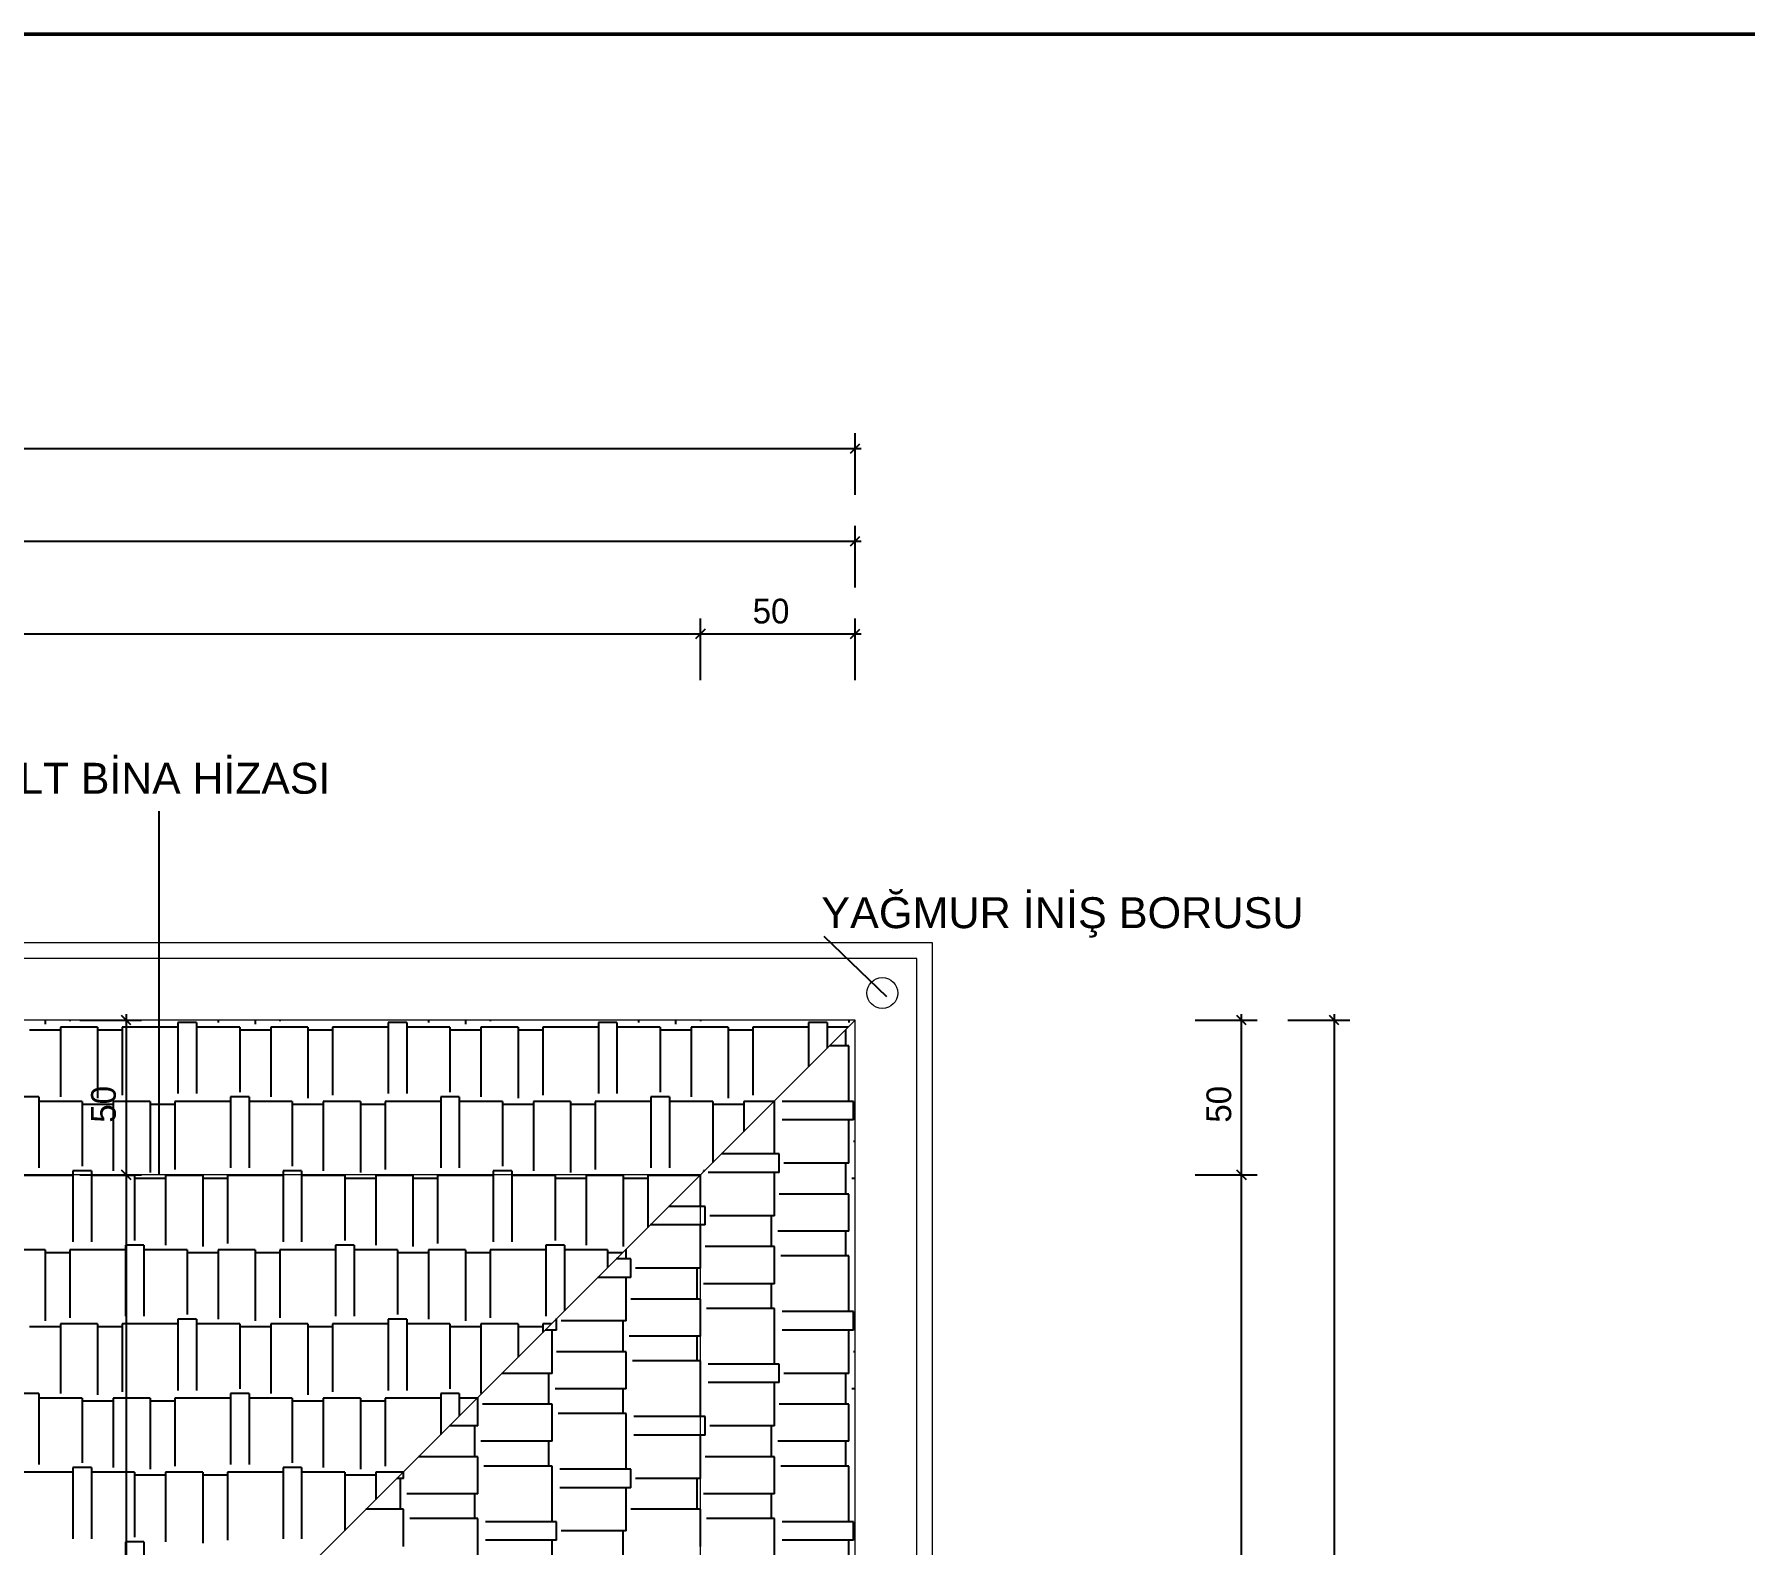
# Model space of a CAD drawing. Extents: x 182769.15 to 182771.38, y 101811.72 to 101812.21.
# Drawn here: x 182770.117 to 182770.2277, y 101812.1159 to 101812.2136 of the extents above; entities that cross this region are included whole.
import ezdxf
from ezdxf.enums import TextEntityAlignment as Align

# ---------------------------------------------------------------- set-up
doc = ezdxf.new("R2010")
doc.units = 0
doc.header["$MEASUREMENT"] = 0
doc.linetypes.add('DUZ', pattern=[500, 500])
doc.layers.get('0').update_dxf_attribs({"color": 1, "linetype": 'DUZ'})
for name, color, linetype in [('dış dikey', 2, 'Continuous'), ('iç yatay', 3, 'Continuous'), ('kapı pen. yazısı', 1, 'Continuous'), ('TARAMA', 15, 'Continuous')]:
    doc.layers.add(name, color=color, linetype=linetype)
doc.layers.add('Standard', color=7, linetype='Continuous', lineweight=25)
doc.layers.add('Çatý', color=7, linetype='Continuous', lineweight=18)
doc.styles.add('ARIAL', font='arial.ttf', dxfattribs={"height": 10})
doc.styles.add('İÇ ÖLÇÜ', font='stylu.ttf', dxfattribs={"height": 8})

msp = doc.modelspace()

# ---------------------------------------------------------------- linework, layer by layer
at = {"color": 0, "linetype": 'ByBlock'}
for p, q in [((182770.16982, 101812.18652), (182770.17042, 101812.18712)), ((182770.16982, 101812.18052), (182770.17042, 101812.18112)), ((182770.16042, 101812.17512), (182770.15982, 101812.17452)), ((182770.15982, 101812.17452), (182770.16042, 101812.17512)), ((182770.16982, 101812.17452), (182770.17042, 101812.17512)), ((182770.12326, 101812.14952), (182770.12266, 101812.15012)), ((182770.19542, 101812.14952), (182770.19482, 101812.15012)), ((182770.20142, 101812.14952), (182770.20082, 101812.15012)), ((182770.12326, 101812.13952), (182770.12266, 101812.14012)), ((182770.12266, 101812.14012), (182770.12326, 101812.13952)), ((182770.19482, 101812.14012), (182770.19542, 101812.13952)), ((182770.19542, 101812.13952), (182770.19482, 101812.14012))]:
    msp.add_line(p, q, dxfattribs=at)
at = {"layer": 'dış dikey'}
for p, q in [((182770.17012, 101812.18382), (182770.17012, 101812.18782)), ((182769.98172, 101812.18682), (182770.17052, 101812.18682)), ((182770.04472, 101812.18082), (182770.17052, 101812.18082)), ((182770.17012, 101812.17782), (182770.17012, 101812.18182)), ((182770.16012, 101812.17182), (182770.16012, 101812.17582)), ((182770.16012, 101812.17182), (182770.16012, 101812.17582)), ((182770.17012, 101812.17182), (182770.17012, 101812.17582)), ((182770.05472, 101812.17482), (182770.16052, 101812.17482)), ((182770.15972, 101812.17482), (182770.17052, 101812.17482)), ((182770.19212, 101812.14982), (182770.19612, 101812.14982)), ((182770.19512, 101812.13942), (182770.19512, 101812.15022)), ((182770.19812, 101812.14982), (182770.20212, 101812.14982)), ((182770.20112, 101812.15022), (182770.20112, 101811.84342)), ((182770.19512, 101811.85342), (182770.19512, 101812.14022)), ((182770.19212, 101812.13982), (182770.19612, 101812.13982)), ((182770.19212, 101812.13982), (182770.19612, 101812.13982))]:
    msp.add_line(p, q, dxfattribs=at)
at = {"layer": 'iç yatay'}
for p, q in [((182770.11996, 101812.14982), (182770.12396, 101812.14982)), ((182770.12296, 101812.15022), (182770.12296, 101812.13942)), ((182770.12296, 101812.14022), (182770.12296, 101811.85342)), ((182770.11996, 101812.13982), (182770.12396, 101812.13982)), ((182770.11996, 101812.13982), (182770.12396, 101812.13982))]:
    msp.add_line(p, q, dxfattribs=at)
at = {"layer": 'kapı pen. yazısı'}
for p, q in [((182770.12509, 101812.13982), (182770.12509, 101812.16336)), ((182770.16809, 101812.15526), (182770.17216, 101812.15136))]:
    msp.add_line(p, q, dxfattribs=at)
at = {"layer": 'Standard', "color": 4, "linetype": 'ByBlock', "lineweight": 50}
msp.add_line((182770.24994, 101812.21363), (182769.89716, 101812.21363), dxfattribs=at)
at = {"layer": 'TARAMA'}
for p, q in [((182770.11771, 101812.14982), (182770.11771, 101812.14957)), ((182770.11931, 101812.14982), (182770.11931, 101812.14977)), ((182770.12891, 101812.14982), (182770.12891, 101812.14967)), ((182770.13131, 101812.14982), (182770.13131, 101812.14957)), ((182770.13291, 101812.14982), (182770.13291, 101812.14977)), ((182770.14251, 101812.14982), (182770.14251, 101812.14967)), ((182770.14491, 101812.14982), (182770.14491, 101812.14957)), ((182770.14651, 101812.14982), (182770.14651, 101812.14977)), ((182770.15611, 101812.14982), (182770.15611, 101812.14967)), ((182770.15851, 101812.14982), (182770.15851, 101812.14957)), ((182770.16011, 101812.14982), (182770.16011, 101812.14977)), ((182770.16971, 101812.14982), (182770.16971, 101812.14967)), ((182770.11871, 101812.14917), (182770.11671, 101812.14917)), ((182770.12111, 101812.14937), (182770.11871, 101812.14937)), ((182770.11871, 101812.14937), (182770.11871, 101812.14487)), ((182770.12111, 101812.14937), (182770.12111, 101812.14477)), ((182770.12271, 101812.14917), (182770.12111, 101812.14917)), ((182770.12509, 101812.14937), (182770.12271, 101812.14937)), ((182770.12271, 101812.14937), (182770.12271, 101812.14497)), ((182770.12631, 101812.14937), (182770.12509, 101812.14937)), ((182770.12751, 101812.14967), (182770.12631, 101812.14967)), ((182770.12631, 101812.14967), (182770.12631, 101812.14507)), ((182770.12751, 101812.14967), (182770.12751, 101812.14507)), ((182770.13031, 101812.14937), (182770.12751, 101812.14937)), ((182770.13031, 101812.14937), (182770.13031, 101812.14517)), ((182770.13231, 101812.14917), (182770.13031, 101812.14917)), ((182770.13471, 101812.14937), (182770.13231, 101812.14937)), ((182770.13231, 101812.14937), (182770.13231, 101812.14487)), ((182770.13471, 101812.14937), (182770.13471, 101812.14477)), ((182770.13631, 101812.14917), (182770.13471, 101812.14917)), ((182770.13991, 101812.14937), (182770.13631, 101812.14937)), ((182770.13631, 101812.14937), (182770.13631, 101812.14497)), ((182770.14111, 101812.14967), (182770.13991, 101812.14967)), ((182770.13991, 101812.14967), (182770.13991, 101812.14507)), ((182770.14111, 101812.14967), (182770.14111, 101812.14507)), ((182770.14391, 101812.14937), (182770.14111, 101812.14937)), ((182770.14391, 101812.14937), (182770.14391, 101812.14517)), ((182770.14591, 101812.14917), (182770.14391, 101812.14917)), ((182770.14831, 101812.14937), (182770.14591, 101812.14937)), ((182770.14591, 101812.14937), (182770.14591, 101812.14487)), ((182770.14831, 101812.14937), (182770.14831, 101812.14477)), ((182770.14991, 101812.14917), (182770.14831, 101812.14917)), ((182770.15351, 101812.14937), (182770.14991, 101812.14937)), ((182770.14991, 101812.14937), (182770.14991, 101812.14497)), ((182770.15471, 101812.14967), (182770.15351, 101812.14967)), ((182770.15351, 101812.14967), (182770.15351, 101812.14507)), ((182770.15471, 101812.14967), (182770.15471, 101812.14507)), ((182770.15751, 101812.14937), (182770.15471, 101812.14937)), ((182770.15751, 101812.14937), (182770.15751, 101812.14517)), ((182770.15951, 101812.14917), (182770.15751, 101812.14917)), ((182770.16191, 101812.14937), (182770.15951, 101812.14937)), ((182770.15951, 101812.14937), (182770.15951, 101812.14487)), ((182770.16191, 101812.14937), (182770.16191, 101812.14477)), ((182770.16351, 101812.14917), (182770.16191, 101812.14917)), ((182770.16711, 101812.14937), (182770.16351, 101812.14937)), ((182770.16351, 101812.14937), (182770.16351, 101812.14497)), ((182770.16831, 101812.14967), (182770.16711, 101812.14967)), ((182770.16711, 101812.14967), (182770.16711, 101812.14681)), ((182770.16831, 101812.14967), (182770.16831, 101812.14801)), ((182770.16967, 101812.14937), (182770.16831, 101812.14937)), ((182770.16951, 101812.14817), (182770.16951, 101812.14921)), ((182770.16971, 101812.14817), (182770.16847, 101812.14817)), ((182770.16971, 101812.14457), (182770.16971, 101812.14817)), ((182770.11731, 101812.14487), (182770.11611, 101812.14487)), ((182770.11731, 101812.14487), (182770.11731, 101812.14027)), ((182770.12011, 101812.14457), (182770.11731, 101812.14457)), ((182770.12011, 101812.14457), (182770.12011, 101812.14037)), ((182770.12211, 101812.14437), (182770.12011, 101812.14437)), ((182770.12451, 101812.14457), (182770.12211, 101812.14457)), ((182770.12211, 101812.14457), (182770.12211, 101812.14007)), ((182770.12451, 101812.14457), (182770.12451, 101812.13997)), ((182770.12509, 101812.14437), (182770.12451, 101812.14437)), ((182770.12611, 101812.14437), (182770.12509, 101812.14437)), ((182770.12971, 101812.14457), (182770.12611, 101812.14457)), ((182770.12611, 101812.14457), (182770.12611, 101812.14017)), ((182770.13091, 101812.14487), (182770.12971, 101812.14487)), ((182770.12971, 101812.14487), (182770.12971, 101812.14027)), ((182770.13091, 101812.14487), (182770.13091, 101812.14027)), ((182770.13371, 101812.14457), (182770.13091, 101812.14457)), ((182770.13371, 101812.14457), (182770.13371, 101812.14037)), ((182770.13571, 101812.14437), (182770.13371, 101812.14437)), ((182770.13811, 101812.14457), (182770.13571, 101812.14457)), ((182770.13571, 101812.14457), (182770.13571, 101812.14007)), ((182770.13811, 101812.14457), (182770.13811, 101812.13997)), ((182770.13971, 101812.14437), (182770.13811, 101812.14437)), ((182770.14331, 101812.14457), (182770.13971, 101812.14457)), ((182770.13971, 101812.14457), (182770.13971, 101812.14017)), ((182770.14451, 101812.14487), (182770.14331, 101812.14487)), ((182770.14331, 101812.14487), (182770.14331, 101812.14027)), ((182770.14451, 101812.14487), (182770.14451, 101812.14027)), ((182770.14731, 101812.14457), (182770.14451, 101812.14457)), ((182770.14731, 101812.14457), (182770.14731, 101812.14037)), ((182770.14931, 101812.14437), (182770.14731, 101812.14437)), ((182770.15171, 101812.14457), (182770.14931, 101812.14457)), ((182770.14931, 101812.14457), (182770.14931, 101812.14007)), ((182770.15171, 101812.14457), (182770.15171, 101812.13997)), ((182770.15331, 101812.14437), (182770.15171, 101812.14437)), ((182770.15691, 101812.14457), (182770.15331, 101812.14457)), ((182770.15331, 101812.14457), (182770.15331, 101812.14017)), ((182770.15811, 101812.14487), (182770.15691, 101812.14487)), ((182770.15691, 101812.14487), (182770.15691, 101812.14027)), ((182770.15811, 101812.14487), (182770.15811, 101812.14027)), ((182770.16091, 101812.14457), (182770.15811, 101812.14457)), ((182770.16091, 101812.14457), (182770.16091, 101812.14061)), ((182770.16291, 101812.14437), (182770.16091, 101812.14437)), ((182770.16487, 101812.14457), (182770.16291, 101812.14457)), ((182770.16291, 101812.14457), (182770.16291, 101812.14261)), ((182770.16491, 101812.14117), (182770.16491, 101812.14461)), ((182770.17001, 101812.14457), (182770.16541, 101812.14457)), ((182770.17001, 101812.14337), (182770.17001, 101812.14457)), ((182770.17001, 101812.14337), (182770.16541, 101812.14337)), ((182770.16971, 101812.14057), (182770.16971, 101812.14337)), ((182770.16521, 101812.14117), (182770.16147, 101812.14117)), ((182770.16521, 101812.13997), (182770.16521, 101812.14117)), ((182770.17012, 101812.14197), (182770.17001, 101812.14197)), ((182770.12071, 101812.14007), (182770.11951, 101812.14007)), ((182770.11951, 101812.14007), (182770.11951, 101812.13982)), ((182770.12071, 101812.14007), (182770.12071, 101812.13982)), ((182770.13431, 101812.14007), (182770.13311, 101812.14007)), ((182770.13311, 101812.14007), (182770.13311, 101812.13982)), ((182770.13431, 101812.14007), (182770.13431, 101812.13982)), ((182770.14791, 101812.14007), (182770.14671, 101812.14007)), ((182770.14671, 101812.14007), (182770.14671, 101812.13982)), ((182770.14791, 101812.14007), (182770.14791, 101812.13982)), ((182770.16037, 101812.14007), (182770.16031, 101812.14007)), ((182770.16031, 101812.14007), (182770.16031, 101812.14001)), ((182770.16521, 101812.13997), (182770.16061, 101812.13997)), ((182770.16491, 101812.13717), (182770.16491, 101812.13997)), ((182770.16971, 101812.14057), (182770.16551, 101812.14057)), ((182770.16951, 101812.13857), (182770.16951, 101812.14057)), ((182770.11951, 101812.13977), (182770.11591, 101812.13977)), ((182770.11951, 101812.13982), (182770.11951, 101812.13547)), ((182770.12071, 101812.13982), (182770.12071, 101812.13547)), ((182770.12351, 101812.13977), (182770.12071, 101812.13977)), ((182770.12351, 101812.13977), (182770.12351, 101812.13557)), ((182770.12551, 101812.13957), (182770.12351, 101812.13957)), ((182770.12791, 101812.13977), (182770.12551, 101812.13977)), ((182770.12551, 101812.13977), (182770.12551, 101812.13527)), ((182770.12791, 101812.13977), (182770.12791, 101812.13517)), ((182770.12951, 101812.13957), (182770.12791, 101812.13957)), ((182770.13311, 101812.13977), (182770.12951, 101812.13977)), ((182770.12951, 101812.13977), (182770.12951, 101812.13537)), ((182770.13311, 101812.13982), (182770.13311, 101812.13547)), ((182770.13431, 101812.13982), (182770.13431, 101812.13547)), ((182770.13711, 101812.13977), (182770.13431, 101812.13977)), ((182770.13711, 101812.13977), (182770.13711, 101812.13557)), ((182770.13911, 101812.13957), (182770.13711, 101812.13957)), ((182770.14151, 101812.13977), (182770.13911, 101812.13977)), ((182770.13911, 101812.13977), (182770.13911, 101812.13527)), ((182770.14151, 101812.13977), (182770.14151, 101812.13517)), ((182770.14311, 101812.13957), (182770.14151, 101812.13957)), ((182770.14671, 101812.13977), (182770.14311, 101812.13977)), ((182770.14311, 101812.13977), (182770.14311, 101812.13537)), ((182770.14671, 101812.13982), (182770.14671, 101812.13547)), ((182770.14791, 101812.13982), (182770.14791, 101812.13547)), ((182770.15071, 101812.13977), (182770.14791, 101812.13977)), ((182770.15071, 101812.13977), (182770.15071, 101812.13557)), ((182770.15271, 101812.13957), (182770.15071, 101812.13957)), ((182770.15511, 101812.13977), (182770.15271, 101812.13977)), ((182770.15271, 101812.13977), (182770.15271, 101812.13527)), ((182770.15511, 101812.13977), (182770.15511, 101812.13517)), ((182770.15671, 101812.13957), (182770.15511, 101812.13957)), ((182770.16007, 101812.13977), (182770.15671, 101812.13977)), ((182770.15671, 101812.13977), (182770.15671, 101812.13641)), ((182770.16011, 101812.13777), (182770.16011, 101812.13981)), ((182770.17012, 101812.13957), (182770.16991, 101812.13957)), ((182770.16012, 101812.13777), (182770.15807, 101812.13777)), ((182770.16041, 101812.13777), (182770.16012, 101812.13777)), ((182770.16041, 101812.13657), (182770.16041, 101812.13777)), ((182770.16971, 101812.13857), (182770.16521, 101812.13857)), ((182770.16971, 101812.13617), (182770.16971, 101812.13857)), ((182770.17012, 101812.13797), (182770.17011, 101812.13797)), ((182770.16012, 101812.13657), (182770.15687, 101812.13657)), ((182770.16011, 101812.13377), (182770.16011, 101812.13657)), ((182770.16041, 101812.13657), (182770.16012, 101812.13657)), ((182770.16491, 101812.13717), (182770.16071, 101812.13717)), ((182770.16471, 101812.13517), (182770.16471, 101812.13717)), ((182770.16971, 101812.13617), (182770.16511, 101812.13617)), ((182770.16951, 101812.13457), (182770.16951, 101812.13617)), ((182770.11771, 101812.13497), (182770.11531, 101812.13497)), ((182770.11771, 101812.13497), (182770.11771, 101812.13037)), ((182770.11931, 101812.13477), (182770.11771, 101812.13477)), ((182770.12291, 101812.13497), (182770.11931, 101812.13497)), ((182770.11931, 101812.13497), (182770.11931, 101812.13057)), ((182770.12411, 101812.13527), (182770.12291, 101812.13527)), ((182770.12291, 101812.13527), (182770.12291, 101812.13067)), ((182770.12411, 101812.13527), (182770.12411, 101812.13067)), ((182770.12691, 101812.13497), (182770.12411, 101812.13497)), ((182770.12691, 101812.13497), (182770.12691, 101812.13077)), ((182770.12891, 101812.13477), (182770.12691, 101812.13477)), ((182770.13131, 101812.13497), (182770.12891, 101812.13497)), ((182770.12891, 101812.13497), (182770.12891, 101812.13047)), ((182770.13131, 101812.13497), (182770.13131, 101812.13037)), ((182770.13291, 101812.13477), (182770.13131, 101812.13477)), ((182770.13651, 101812.13497), (182770.13291, 101812.13497)), ((182770.13291, 101812.13497), (182770.13291, 101812.13057)), ((182770.13771, 101812.13527), (182770.13651, 101812.13527)), ((182770.13651, 101812.13527), (182770.13651, 101812.13067)), ((182770.13771, 101812.13527), (182770.13771, 101812.13067)), ((182770.14051, 101812.13497), (182770.13771, 101812.13497)), ((182770.14051, 101812.13497), (182770.14051, 101812.13077)), ((182770.14251, 101812.13477), (182770.14051, 101812.13477)), ((182770.14491, 101812.13497), (182770.14251, 101812.13497)), ((182770.14251, 101812.13497), (182770.14251, 101812.13047)), ((182770.14491, 101812.13497), (182770.14491, 101812.13037)), ((182770.14651, 101812.13477), (182770.14491, 101812.13477)), ((182770.15011, 101812.13497), (182770.14651, 101812.13497)), ((182770.14651, 101812.13497), (182770.14651, 101812.13057)), ((182770.15131, 101812.13527), (182770.15011, 101812.13527)), ((182770.15011, 101812.13527), (182770.15011, 101812.13067)), ((182770.15131, 101812.13527), (182770.15131, 101812.13101)), ((182770.15411, 101812.13497), (182770.15131, 101812.13497)), ((182770.15411, 101812.13497), (182770.15411, 101812.13381)), ((182770.15507, 101812.13477), (182770.15411, 101812.13477)), ((182770.15561, 101812.13437), (182770.15467, 101812.13437)), ((182770.15531, 101812.13437), (182770.15531, 101812.13501)), ((182770.15561, 101812.13317), (182770.15561, 101812.13437)), ((182770.16491, 101812.13517), (182770.16041, 101812.13517)), ((182770.16491, 101812.13277), (182770.16491, 101812.13517)), ((182770.16971, 101812.13457), (182770.16531, 101812.13457)), ((182770.16971, 101812.13097), (182770.16971, 101812.13457)), ((182770.16011, 101812.13377), (182770.15591, 101812.13377)), ((182770.15991, 101812.13177), (182770.15991, 101812.13377)), ((182770.15561, 101812.13317), (182770.15347, 101812.13317)), ((182770.15531, 101812.13037), (182770.15531, 101812.13317)), ((182770.16491, 101812.13277), (182770.16031, 101812.13277)), ((182770.16471, 101812.13117), (182770.16471, 101812.13277)), ((182770.16011, 101812.13177), (182770.15561, 101812.13177)), ((182770.16011, 101812.12937), (182770.16011, 101812.13177)), ((182770.16491, 101812.13117), (182770.16051, 101812.13117)), ((182770.16491, 101812.12757), (182770.16491, 101812.13117)), ((182770.11871, 101812.12997), (182770.11671, 101812.12997)), ((182770.12111, 101812.13017), (182770.11871, 101812.13017)), ((182770.11871, 101812.13017), (182770.11871, 101812.12567)), ((182770.12111, 101812.13017), (182770.12111, 101812.12557)), ((182770.12271, 101812.12997), (182770.12111, 101812.12997)), ((182770.12631, 101812.13017), (182770.12271, 101812.13017)), ((182770.12271, 101812.13017), (182770.12271, 101812.12577)), ((182770.12751, 101812.13047), (182770.12631, 101812.13047)), ((182770.12631, 101812.13047), (182770.12631, 101812.12587)), ((182770.12751, 101812.13047), (182770.12751, 101812.12587)), ((182770.13031, 101812.13017), (182770.12751, 101812.13017)), ((182770.13031, 101812.13017), (182770.13031, 101812.12597)), ((182770.13231, 101812.12997), (182770.13031, 101812.12997)), ((182770.13471, 101812.13017), (182770.13231, 101812.13017)), ((182770.13231, 101812.13017), (182770.13231, 101812.12567)), ((182770.13471, 101812.13017), (182770.13471, 101812.12557)), ((182770.13631, 101812.12997), (182770.13471, 101812.12997)), ((182770.13991, 101812.13017), (182770.13631, 101812.13017)), ((182770.13631, 101812.13017), (182770.13631, 101812.12577)), ((182770.14111, 101812.13047), (182770.13991, 101812.13047)), ((182770.13991, 101812.13047), (182770.13991, 101812.12587)), ((182770.14111, 101812.13047), (182770.14111, 101812.12587)), ((182770.14391, 101812.13017), (182770.14111, 101812.13017)), ((182770.14391, 101812.13017), (182770.14391, 101812.12597)), ((182770.14591, 101812.12997), (182770.14391, 101812.12997)), ((182770.14831, 101812.13017), (182770.14591, 101812.13017)), ((182770.14591, 101812.13017), (182770.14591, 101812.12567)), ((182770.14831, 101812.13017), (182770.14831, 101812.12801)), ((182770.14991, 101812.12997), (182770.14831, 101812.12997)), ((182770.15047, 101812.13017), (182770.14991, 101812.13017)), ((182770.14991, 101812.13017), (182770.14991, 101812.12961)), ((182770.15081, 101812.12977), (182770.15081, 101812.13051)), ((182770.15531, 101812.13037), (182770.15111, 101812.13037)), ((182770.15511, 101812.12837), (182770.15511, 101812.13037)), ((182770.17001, 101812.13097), (182770.16541, 101812.13097)), ((182770.17001, 101812.12977), (182770.17001, 101812.13097)), ((182770.15081, 101812.12977), (182770.15007, 101812.12977)), ((182770.15051, 101812.12697), (182770.15051, 101812.12977)), ((182770.16011, 101812.12937), (182770.15551, 101812.12937)), ((182770.15991, 101812.12777), (182770.15991, 101812.12937)), ((182770.17001, 101812.12977), (182770.16541, 101812.12977)), ((182770.16971, 101812.12697), (182770.16971, 101812.12977)), ((182770.15531, 101812.12837), (182770.15081, 101812.12837)), ((182770.15531, 101812.12597), (182770.15531, 101812.12837)), ((182770.16011, 101812.12777), (182770.15571, 101812.12777)), ((182770.16011, 101812.12417), (182770.16011, 101812.12777)), ((182770.17012, 101812.12837), (182770.17001, 101812.12837)), ((182770.15051, 101812.12697), (182770.14727, 101812.12697)), ((182770.15031, 101812.12497), (182770.15031, 101812.12697)), ((182770.16521, 101812.12757), (182770.16061, 101812.12757)), ((182770.16521, 101812.12637), (182770.16521, 101812.12757)), ((182770.16971, 101812.12697), (182770.16551, 101812.12697)), ((182770.16951, 101812.12497), (182770.16951, 101812.12697)), ((182770.11731, 101812.12567), (182770.11611, 101812.12567)), ((182770.11731, 101812.12567), (182770.11731, 101812.12107)), ((182770.13091, 101812.12567), (182770.12971, 101812.12567)), ((182770.12971, 101812.12567), (182770.12971, 101812.12107)), ((182770.13091, 101812.12567), (182770.13091, 101812.12107)), ((182770.14451, 101812.12567), (182770.14331, 101812.12567)), ((182770.14331, 101812.12567), (182770.14331, 101812.12301)), ((182770.14451, 101812.12567), (182770.14451, 101812.12421)), ((182770.15531, 101812.12597), (182770.15071, 101812.12597)), ((182770.15511, 101812.12437), (182770.15511, 101812.12597)), ((182770.16521, 101812.12637), (182770.16061, 101812.12637)), ((182770.16491, 101812.12357), (182770.16491, 101812.12637)), ((182770.17012, 101812.12597), (182770.16991, 101812.12597)), ((182770.12011, 101812.12537), (182770.11731, 101812.12537)), ((182770.12011, 101812.12537), (182770.12011, 101812.12117)), ((182770.12211, 101812.12517), (182770.12011, 101812.12517)), ((182770.12451, 101812.12537), (182770.12211, 101812.12537)), ((182770.12211, 101812.12537), (182770.12211, 101812.12087)), ((182770.12451, 101812.12537), (182770.12451, 101812.12077)), ((182770.12611, 101812.12517), (182770.12451, 101812.12517)), ((182770.12971, 101812.12537), (182770.12611, 101812.12537)), ((182770.12611, 101812.12537), (182770.12611, 101812.12097)), ((182770.13371, 101812.12537), (182770.13091, 101812.12537)), ((182770.13371, 101812.12537), (182770.13371, 101812.12117)), ((182770.13571, 101812.12517), (182770.13371, 101812.12517)), ((182770.13811, 101812.12537), (182770.13571, 101812.12537)), ((182770.13571, 101812.12537), (182770.13571, 101812.12087)), ((182770.13811, 101812.12537), (182770.13811, 101812.12077)), ((182770.13971, 101812.12517), (182770.13811, 101812.12517)), ((182770.14331, 101812.12537), (182770.13971, 101812.12537)), ((182770.13971, 101812.12537), (182770.13971, 101812.12097)), ((182770.14567, 101812.12537), (182770.14451, 101812.12537)), ((182770.14571, 101812.12357), (182770.14571, 101812.12541)), ((182770.15051, 101812.12497), (182770.14601, 101812.12497)), ((182770.15051, 101812.12257), (182770.15051, 101812.12497)), ((182770.15531, 101812.12437), (182770.15091, 101812.12437)), ((182770.15531, 101812.12077), (182770.15531, 101812.12437)), ((182770.16971, 101812.12497), (182770.16521, 101812.12497)), ((182770.16971, 101812.12257), (182770.16971, 101812.12497)), ((182770.17012, 101812.12437), (182770.17011, 101812.12437)), ((182770.14571, 101812.12357), (182770.14387, 101812.12357)), ((182770.14551, 101812.12157), (182770.14551, 101812.12357)), ((182770.16012, 101812.12417), (182770.15581, 101812.12417)), ((182770.16041, 101812.12417), (182770.16012, 101812.12417)), ((182770.16041, 101812.12297), (182770.16041, 101812.12417)), ((182770.16491, 101812.12357), (182770.16071, 101812.12357)), ((182770.16471, 101812.12157), (182770.16471, 101812.12357)), ((182770.15051, 101812.12257), (182770.14591, 101812.12257)), ((182770.15031, 101812.12097), (182770.15031, 101812.12257)), ((182770.16012, 101812.12297), (182770.15581, 101812.12297)), ((182770.16011, 101812.12017), (182770.16011, 101812.12297)), ((182770.16041, 101812.12297), (182770.16012, 101812.12297)), ((182770.16971, 101812.12257), (182770.16511, 101812.12257)), ((182770.16951, 101812.12097), (182770.16951, 101812.12257)), ((182770.14571, 101812.12157), (182770.14187, 101812.12157)), ((182770.14571, 101812.11917), (182770.14571, 101812.12157)), ((182770.16491, 101812.12157), (182770.16041, 101812.12157)), ((182770.16491, 101812.11917), (182770.16491, 101812.12157)), ((182770.11951, 101812.12057), (182770.11591, 101812.12057)), ((182770.12071, 101812.12087), (182770.11951, 101812.12087)), ((182770.11951, 101812.12087), (182770.11951, 101812.11627)), ((182770.12071, 101812.12087), (182770.12071, 101812.11627)), ((182770.12351, 101812.12057), (182770.12071, 101812.12057)), ((182770.12351, 101812.12057), (182770.12351, 101812.11637)), ((182770.12551, 101812.12037), (182770.12351, 101812.12037)), ((182770.12791, 101812.12057), (182770.12551, 101812.12057)), ((182770.12551, 101812.12057), (182770.12551, 101812.11607)), ((182770.12791, 101812.12057), (182770.12791, 101812.11597)), ((182770.12951, 101812.12037), (182770.12791, 101812.12037)), ((182770.13311, 101812.12057), (182770.12951, 101812.12057)), ((182770.12951, 101812.12057), (182770.12951, 101812.11617)), ((182770.13431, 101812.12087), (182770.13311, 101812.12087)), ((182770.13311, 101812.12087), (182770.13311, 101812.11627)), ((182770.13431, 101812.12087), (182770.13431, 101812.11627)), ((182770.13711, 101812.12057), (182770.13431, 101812.12057)), ((182770.13711, 101812.12057), (182770.13711, 101812.11681)), ((182770.13911, 101812.12037), (182770.13711, 101812.12037)), ((182770.14087, 101812.12057), (182770.13911, 101812.12057)), ((182770.13911, 101812.12057), (182770.13911, 101812.11881)), ((182770.14091, 101812.12017), (182770.14047, 101812.12017)), ((182770.14071, 101812.11817), (182770.14071, 101812.12017)), ((182770.14091, 101812.12017), (182770.14091, 101812.12061)), ((182770.15051, 101812.12097), (182770.14611, 101812.12097)), ((182770.15051, 101812.11737), (182770.15051, 101812.12097)), ((182770.15561, 101812.12077), (182770.15101, 101812.12077)), ((182770.15561, 101812.11957), (182770.15561, 101812.12077)), ((182770.16011, 101812.12017), (182770.15591, 101812.12017)), ((182770.15991, 101812.11817), (182770.15991, 101812.12017)), ((182770.16971, 101812.12097), (182770.16531, 101812.12097)), ((182770.16971, 101812.11737), (182770.16971, 101812.12097)), ((182770.14571, 101812.11917), (182770.14111, 101812.11917)), ((182770.14551, 101812.11757), (182770.14551, 101812.11917)), ((182770.15561, 101812.11957), (182770.15101, 101812.11957)), ((182770.15531, 101812.11677), (182770.15531, 101812.11957)), ((182770.16491, 101812.11917), (182770.16031, 101812.11917)), ((182770.16471, 101812.11757), (182770.16471, 101812.11917)), ((182770.14091, 101812.11817), (182770.13847, 101812.11817)), ((182770.14091, 101812.11577), (182770.14091, 101812.11817)), ((182770.16011, 101812.11817), (182770.15561, 101812.11817)), ((182770.16011, 101812.11577), (182770.16011, 101812.11817)), ((182770.14571, 101812.11757), (182770.14131, 101812.11757)), ((182770.14571, 101812.11397), (182770.14571, 101812.11757)), ((182770.15081, 101812.11737), (182770.14621, 101812.11737)), ((182770.15081, 101812.11617), (182770.15081, 101812.11737)), ((182770.15531, 101812.11677), (182770.15111, 101812.11677)), ((182770.15511, 101812.11477), (182770.15511, 101812.11677)), ((182770.16491, 101812.11757), (182770.16051, 101812.11757)), ((182770.16491, 101812.11397), (182770.16491, 101812.11757)), ((182770.17001, 101812.11737), (182770.16541, 101812.11737)), ((182770.17001, 101812.11617), (182770.17001, 101812.11737)), ((182770.12411, 101812.11607), (182770.12291, 101812.11607)), ((182770.12291, 101812.11607), (182770.12291, 101812.11147)), ((182770.12411, 101812.11607), (182770.12411, 101812.11147)), ((182770.15081, 101812.11617), (182770.14621, 101812.11617)), ((182770.15051, 101812.11337), (182770.15051, 101812.11617)), ((182770.17001, 101812.11617), (182770.16541, 101812.11617)), ((182770.16971, 101812.11337), (182770.16971, 101812.11617))]:
    msp.add_line(p, q, dxfattribs=at)
at = {"layer": 'Çatý', "color": 8, "linetype": 'ByBlock', "lineweight": 18}
for p, q in [((182770.17512, 101812.15482), (182770.04012, 101812.15482)), ((182770.17512, 101811.83882), (182770.17512, 101812.15482)), ((182770.17412, 101812.15382), (182770.04112, 101812.15382)), ((182770.17412, 101811.83982), (182770.17412, 101812.15382))]:
    msp.add_line(p, q, dxfattribs=at)
at = {"layer": 'Çatý', "color": 40, "linetype": 'ByBlock', "lineweight": 18}
for p, q in [((182770.17012, 101812.14982), (182770.04512, 101812.14982)), ((182770.17012, 101812.14982), (182770.10812, 101812.08782)), ((182770.17012, 101811.84382), (182770.17012, 101812.14982)), ((182770.16012, 101812.13982), (182770.05512, 101812.13982)), ((182770.16012, 101811.85382), (182770.16012, 101812.13982))]:
    msp.add_line(p, q, dxfattribs=at)
at = {"layer": 'Çatý', "color": 8, "linetype": 'ByBlock', "lineweight": 18}
msp.add_circle((182770.17188, 101812.15158), 0.001, dxfattribs=at)

# ---------------------------------------------------------------- texts
at = {"layer": 'dış dikey', "color": 11, "style": 'İÇ ÖLÇÜ'}
msp.add_text('50', height=0.0016, dxfattribs=at).set_placement((182770.16349, 101812.1755))
msp.add_text('50', height=0.0016, rotation=90, dxfattribs=at).set_placement((182770.19445, 101812.14319))
at = {"layer": 'iç yatay', "color": 11, "style": 'İÇ ÖLÇÜ'}
msp.add_text('50', height=0.0016, rotation=90, dxfattribs=at).set_placement((182770.12229, 101812.14319))
at = {"layer": 'kapı pen. yazısı', "style": 'ARIAL', "width": 0.989404}
msp.add_text('ALT BİNA HİZASI', height=0.002, dxfattribs=at).set_placement((182770.1142, 101812.16448), (182770.13616, 101812.16448), align=Align.FIT)
at = {"layer": 'kapı pen. yazısı', "style": 'ARIAL'}
msp.add_text('YAĞMUR İNİŞ BORUSU', height=0.002, dxfattribs=at).set_placement((182770.16793, 101812.15578))

doc.saveas('drawing.dxf')
